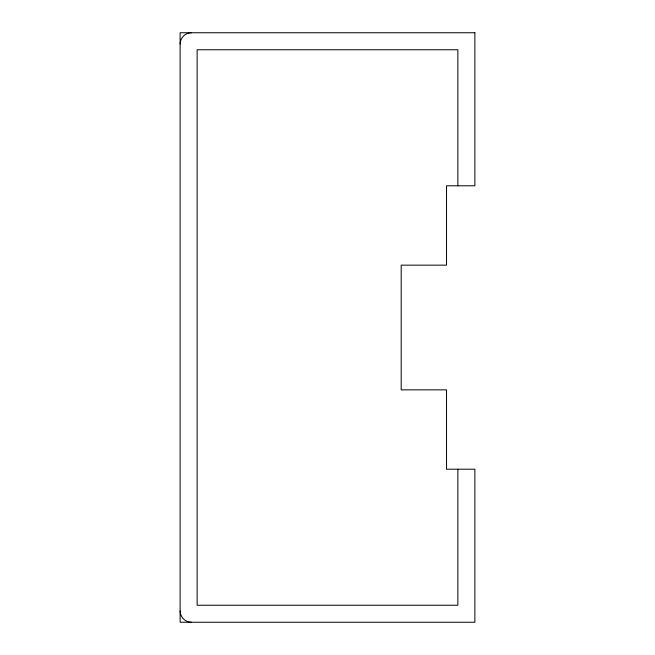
<?xml version="1.0" encoding="UTF-8"?>
<svg xmlns="http://www.w3.org/2000/svg" width="655" height="655" viewBox="0 0 655 655"><rect width="100%" height="100%" fill="white"/><g stroke="black" fill="none" stroke-linecap="round" stroke-linejoin="round"><path stroke-width="0.98" d="M457.87 185.791L457.87 49.755L197.13 49.755L197.13 605.245L457.87 605.245L457.87 469.209M191.465 622.25A11.34 11.34 0 0 1 180.125 610.91M180.125 44.09A11.34 11.34 0 0 1 191.465 32.75M474.875 32.75L180.125 32.75L180.125 622.25L474.875 622.25L474.875 469.209L446.53 469.209L446.53 389.848L401.188 389.848L401.188 265.152L446.53 265.152L446.53 185.791L474.875 185.791L474.875 32.75"/></g></svg>
